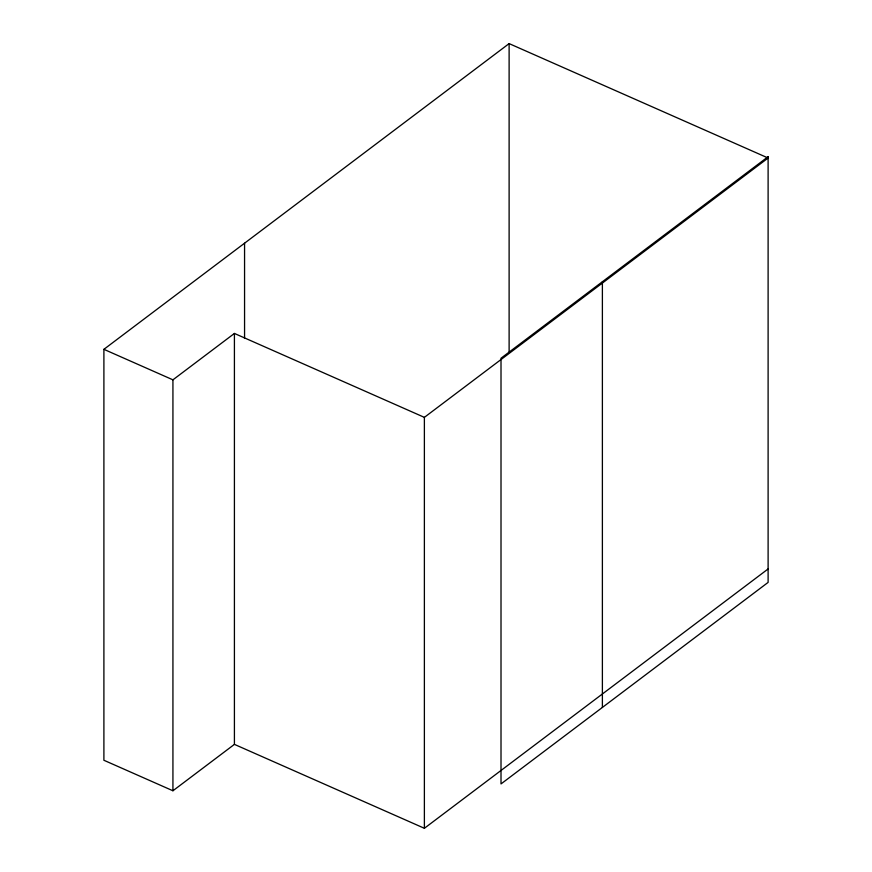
<?xml version="1.0" encoding="UTF-8"?>
<svg xmlns="http://www.w3.org/2000/svg" width="872" height="872" viewBox="0 0 872 872"><rect width="100%" height="100%" fill="white"/><g stroke="black" fill="none" stroke-linecap="round" stroke-linejoin="round"><path stroke-width="1.31" d="M103.899 349.334L509.117 43.6L768.112 158.017L424.381 417.361L424.381 828.291L234.415 744.372L172.929 790.762L103.899 760.264L103.899 349.334L172.929 379.832L234.415 333.442L424.381 417.361M424.381 828.291L768.112 568.947M602.389 281.754L602.389 707.443M509.117 43.6L509.117 352.473M244.563 243.212L244.563 338.456M234.415 333.442L234.415 744.372M172.929 379.832L172.929 790.762M768.112 156.709L501.008 358.239L501.008 783.928L768.112 582.398L768.112 156.709"/></g></svg>
